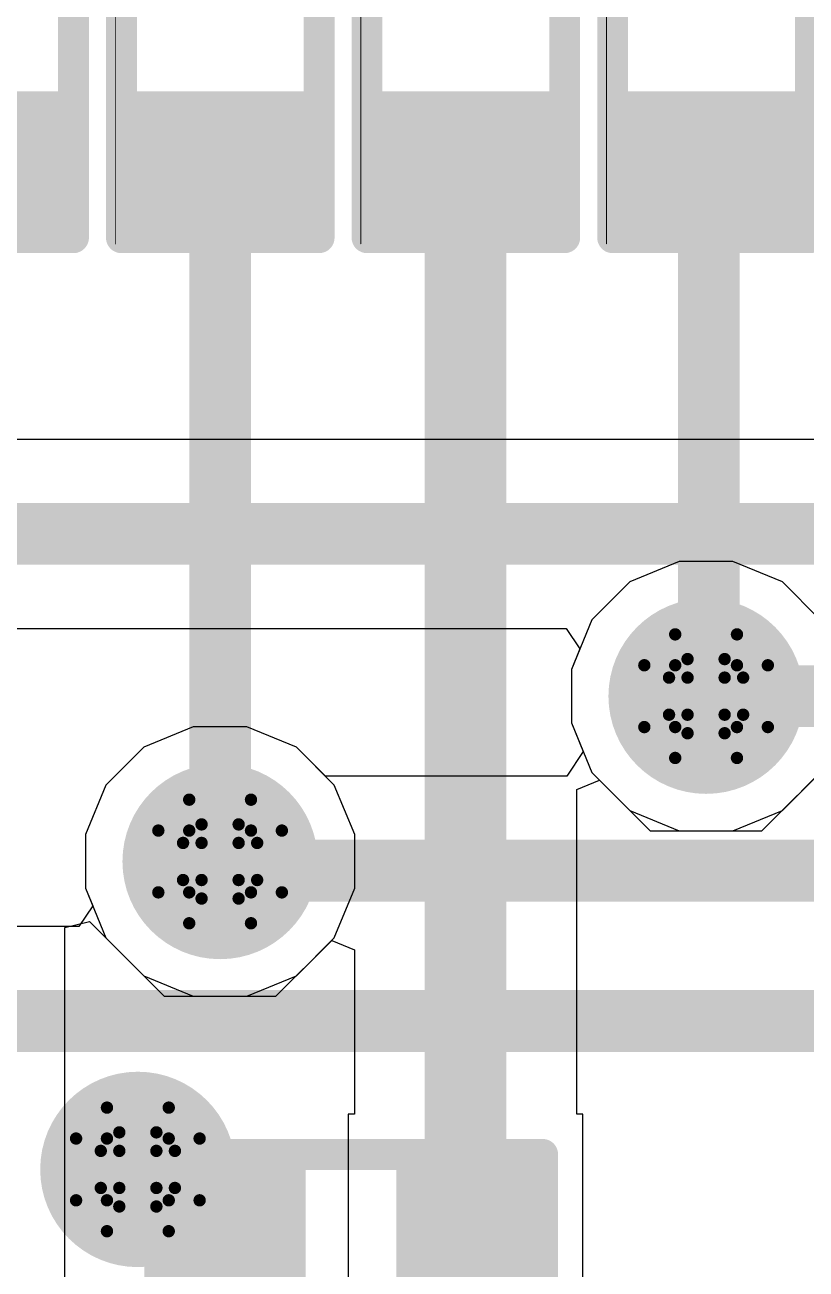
# Model space of a CAD drawing. Header units: inches. Extents: x -4 to 5258, y -4 to 5281.
# Drawn here: x 17.42 to 20.63, y 26.61 to 31.72 of the extents above; entities that cross this region are included whole.
import ezdxf

# ---------------------------------------------------------------- set-up
doc = ezdxf.new("R2010")
doc.units = ezdxf.units.IN
for name, color, linetype in [('Bottom Layer', 5, 'Continuous'), ('Bottom Solder', 6, 'Continuous'), ('Drill Drawing', 1, 'Continuous'), ('Layer 1', 16, 'Continuous'), ('Layer 2', 76, 'Continuous'), ('Top Layer', 1, 'Continuous'), ('Top Overlay', 2, 'Continuous'), ('Top Paste', 8, 'Continuous'), ('Top Solder', 216, 'Continuous'), ('Via Holes', 16, 'Continuous')]:
    doc.layers.add(name, color=color, linetype=linetype)

# ---------------------------------------------------------------- blocks, each defined once
blk = doc.blocks.new('R___0402_89')
at = {"layer": 'Top Layer'}
for points in [[(-0.6985, -0.3175), (-0.6985, 0.3175), (-0.2412999999999999, 0.3175), (-0.2413, -0.3175)], [(0.2412999999999999, -0.3175), (0.2413, 0.3175), (0.6985, 0.3175), (0.6985, -0.3175)]]:
    blk.add_hatch(color=1, dxfattribs=at).paths.add_polyline_path(points)
at = {"layer": 'Top Paste'}
for points in [[(-0.6985, -0.3175), (-0.6985, 0.3175), (-0.2412999999999999, 0.3175), (-0.2413, -0.3175)], [(0.2412999999999999, -0.3175), (0.2413, 0.3175), (0.6985, 0.3175), (0.6985, -0.3175)]]:
    blk.add_hatch(color=8, dxfattribs=at).paths.add_polyline_path(points)
at = {"layer": 'Top Solder'}
for points in [[(-0.75350116, -0.37250116), (-0.75350116, 0.37250116), (-0.1862988399999999, 0.37250116), (-0.18629884, -0.37250116)], [(0.1862988399999999, -0.37250116), (0.18629884, 0.37250116), (0.75350116, 0.37250116), (0.75350116, -0.37250116)]]:
    blk.add_hatch(color=216, dxfattribs=at).paths.add_polyline_path(points)
at = {"layer": 'Top Overlay'}
for points in [[(-0.7874, -0.4064, 0.127, 0.127, 0), (-0.7874, 0.4064, 0.127, 0.127, 0)], [(-0.7874, 0.4064, 0.127, 0.127, 0), (0.7874, 0.4064, 0.127, 0.127, 0)], [(0.7874, -0.4064, 0.127, 0.127, 0), (0.7874, 0.4064, 0.127, 0.127, 0)], [(-0.7874, -0.4064, 0.127, 0.127, 0), (0.7874, -0.4064, 0.127, 0.127, 0)], [(-0.8128, -0.4318, 0.0032258, 0.0032258, 0), (0.8127974599999999, -0.4318, 0.0032258, 0.0032258, 0)]]:
    blk.add_lwpolyline(points, format="xyseb", dxfattribs=at)
for points in [[(-0.8191499999999999, 0.4064, 0.0635, 0.0635, 1), (-0.7556499999999999, 0.4064, 0.0635, 0.0635, 1)], [(-0.8191499999999999, 0.4064, 0.0635, 0.0635, 1), (-0.7556499999999999, 0.4064, 0.0635, 0.0635, 1)], [(0.7556499999999999, 0.4064, 0.0635, 0.0635, 1), (0.8191499999999999, 0.4064, 0.0635, 0.0635, 1)], [(0.7556499999999999, 0.4064, 0.0635, 0.0635, 1), (0.8191499999999999, 0.4064, 0.0635, 0.0635, 1)], [(-0.8191499999999999, -0.4064, 0.0635, 0.0635, 1), (-0.7556499999999999, -0.4064, 0.0635, 0.0635, 1)], [(-0.8191499999999999, -0.4064, 0.0635, 0.0635, 1), (-0.7556499999999999, -0.4064, 0.0635, 0.0635, 1)], [(0.7556499999999999, -0.4064, 0.0635, 0.0635, 1), (0.8191499999999999, -0.4064, 0.0635, 0.0635, 1)], [(0.7556499999999999, -0.4064, 0.0635, 0.0635, 1), (0.8191499999999999, -0.4064, 0.0635, 0.0635, 1)], [(-0.81360518, -0.4318, 0.0016129, 0.0016129, 1), (-0.8119948199999999, -0.4318, 0.0016129, 0.0016129, 1)], [(0.81199228, -0.4318, 0.0016129, 0.0016129, 1), (0.8136026399999999, -0.4318, 0.0016129, 0.0016129, 1)]]:
    blk.add_lwpolyline(points, format="xyseb", close=True, dxfattribs=at)
blk = doc.blocks.new('R___0402_115')
at = {"layer": 'Top Layer'}
for points in [[(-0.69849746, -0.31749746), (-0.69849746, 0.3175025399999999), (-0.24129746, 0.3175025400000001), (-0.2412974599999999, -0.31749746)], [(0.2413000000000001, -0.3175), (0.2412999999999999, 0.3174999999999999), (0.6985, 0.3175), (0.6985, -0.3174999999999999)]]:
    blk.add_hatch(color=1, dxfattribs=at).paths.add_polyline_path(points)
at = {"layer": 'Top Paste'}
for points in [[(-0.69849746, -0.31749746), (-0.69849746, 0.3175025399999999), (-0.24129746, 0.3175025400000001), (-0.2412974599999999, -0.31749746)], [(0.2413000000000001, -0.3175), (0.2412999999999999, 0.3174999999999999), (0.6985, 0.3175), (0.6985, -0.3174999999999999)]]:
    blk.add_hatch(color=8, dxfattribs=at).paths.add_polyline_path(points)
at = {"layer": 'Top Solder'}
for points in [[(-0.7534986199999999, -0.3724986200000001), (-0.7534986199999999, 0.3725036999999999), (-0.1862963000000001, 0.3725037), (-0.1862962999999999, -0.3724986199999999)], [(0.18629884, -0.3725011600000001), (0.1862988399999999, 0.3725011599999999), (0.75350116, 0.3725011600000001), (0.75350116, -0.3725011599999999)]]:
    blk.add_hatch(color=216, dxfattribs=at).paths.add_polyline_path(points)
at = {"layer": 'Top Overlay'}
for points in [[(-0.78739492, 0.4064, 0.127, 0.127, 0), (0.7874050799999999, 0.40640254, 0.127, 0.127, 0)], [(-0.78739492, -0.4064, 0.127, 0.127, 0), (-0.78739492, 0.4064, 0.127, 0.127, 0)], [(0.7874, -0.4064, 0.127, 0.127, 0), (0.7874050799999999, 0.40640254, 0.127, 0.127, 0)], [(0.7874, -0.4064, 0.127, 0.127, 0), (-0.78739492, -0.4064, 0.127, 0.127, 0)], [(0.8128, -0.4318, 0.0032258, 0.0032258, 0), (-0.8127974599999999, -0.4318, 0.0032258, 0.0032258, 0)]]:
    blk.add_lwpolyline(points, format="xyseb", dxfattribs=at)
for points in [[(-0.81914492, 0.4064, 0.0635, 0.0635, 1), (-0.7556449199999999, 0.4064, 0.0635, 0.0635, 1)], [(-0.81914492, 0.4064, 0.0635, 0.0635, 1), (-0.7556449199999999, 0.4064, 0.0635, 0.0635, 1)], [(0.75565508, 0.40640254, 0.0635, 0.0635, 1), (0.8191550799999999, 0.40640254, 0.0635, 0.0635, 1)], [(0.75565508, 0.40640254, 0.0635, 0.0635, 1), (0.8191550799999999, 0.40640254, 0.0635, 0.0635, 1)], [(-0.81914492, -0.4064, 0.0635, 0.0635, 1), (-0.7556449199999999, -0.4064, 0.0635, 0.0635, 1)], [(-0.81914492, -0.4064, 0.0635, 0.0635, 1), (-0.7556449199999999, -0.4064, 0.0635, 0.0635, 1)], [(0.7556499999999999, -0.4064, 0.0635, 0.0635, 1), (0.8191499999999999, -0.4064, 0.0635, 0.0635, 1)], [(0.7556499999999999, -0.4064, 0.0635, 0.0635, 1), (0.8191499999999999, -0.4064, 0.0635, 0.0635, 1)], [(-0.8136026399999999, -0.4318, 0.0016129, 0.0016129, 1), (-0.81199228, -0.4318, 0.0016129, 0.0016129, 1)], [(0.8119948199999999, -0.4318, 0.0016129, 0.0016129, 1), (0.81360518, -0.4318, 0.0016129, 0.0016129, 1)]]:
    blk.add_lwpolyline(points, format="xyseb", close=True, dxfattribs=at)
blk = doc.blocks.new('R___0402_116')
at = {"layer": 'Top Layer'}
for points in [[(-0.6985, -0.3175), (-0.6985, 0.3174999999999999), (-0.2413000000000001, 0.3175), (-0.2412999999999999, -0.3174999999999999)], [(0.2413000000000001, -0.3175), (0.2412999999999999, 0.3174999999999999), (0.6985, 0.3175), (0.6985, -0.3174999999999999)]]:
    blk.add_hatch(color=1, dxfattribs=at).paths.add_polyline_path(points)
at = {"layer": 'Top Paste'}
for points in [[(-0.6985, -0.3175), (-0.6985, 0.3174999999999999), (-0.2413000000000001, 0.3175), (-0.2412999999999999, -0.3174999999999999)], [(0.2413000000000001, -0.3175), (0.2412999999999999, 0.3174999999999999), (0.6985, 0.3175), (0.6985, -0.3174999999999999)]]:
    blk.add_hatch(color=8, dxfattribs=at).paths.add_polyline_path(points)
at = {"layer": 'Top Solder'}
for points in [[(-0.75350116, -0.3725011600000001), (-0.75350116, 0.3725011599999999), (-0.18629884, 0.3725011600000001), (-0.1862988399999999, -0.3725011599999999)], [(0.18629884, -0.3725011600000001), (0.1862988399999999, 0.3725011599999999), (0.75350116, 0.3725011600000001), (0.75350116, -0.3725011599999999)]]:
    blk.add_hatch(color=216, dxfattribs=at).paths.add_polyline_path(points)
at = {"layer": 'Top Overlay'}
for points in [[(-0.7874, -0.4064, 0.127, 0.127, 0), (-0.7874, 0.4064, 0.127, 0.127, 0)], [(0.7874, 0.4064, 0.127, 0.127, 0), (-0.7874, 0.4064, 0.127, 0.127, 0)], [(0.7874, -0.4064, 0.127, 0.127, 0), (0.7874, 0.4064, 0.127, 0.127, 0)], [(0.7874, -0.4064, 0.127, 0.127, 0), (-0.7874, -0.4064, 0.127, 0.127, 0)], [(0.8128, -0.4318, 0.0032258, 0.0032258, 0), (-0.8128, -0.4318, 0.0032258, 0.0032258, 0)]]:
    blk.add_lwpolyline(points, format="xyseb", dxfattribs=at)
for points in [[(-0.8191499999999999, 0.4064, 0.0635, 0.0635, 1), (-0.7556499999999999, 0.4064, 0.0635, 0.0635, 1)], [(-0.8191499999999999, 0.4064, 0.0635, 0.0635, 1), (-0.7556499999999999, 0.4064, 0.0635, 0.0635, 1)], [(0.7556499999999999, 0.4064, 0.0635, 0.0635, 1), (0.8191499999999999, 0.4064, 0.0635, 0.0635, 1)], [(0.7556499999999999, 0.4064, 0.0635, 0.0635, 1), (0.8191499999999999, 0.4064, 0.0635, 0.0635, 1)], [(-0.8191499999999999, -0.4064, 0.0635, 0.0635, 1), (-0.7556499999999999, -0.4064, 0.0635, 0.0635, 1)], [(-0.8191499999999999, -0.4064, 0.0635, 0.0635, 1), (-0.7556499999999999, -0.4064, 0.0635, 0.0635, 1)], [(0.7556499999999999, -0.4064, 0.0635, 0.0635, 1), (0.8191499999999999, -0.4064, 0.0635, 0.0635, 1)], [(0.7556499999999999, -0.4064, 0.0635, 0.0635, 1), (0.8191499999999999, -0.4064, 0.0635, 0.0635, 1)], [(-0.81360518, -0.4318, 0.0016129, 0.0016129, 1), (-0.8119948199999999, -0.4318, 0.0016129, 0.0016129, 1)], [(0.8119948199999999, -0.4318, 0.0016129, 0.0016129, 1), (0.81360518, -0.4318, 0.0016129, 0.0016129, 1)]]:
    blk.add_lwpolyline(points, format="xyseb", close=True, dxfattribs=at)
blk = doc.blocks.new('R___0402_138')
at = {"layer": 'Top Layer'}
for points in [[(-0.6985, -0.3175), (-0.6985, 0.3174999999999999), (-0.2413000000000001, 0.3175), (-0.2412999999999999, -0.3174999999999999)], [(0.2413000000000001, -0.3175), (0.2412999999999999, 0.3174999999999999), (0.6985, 0.3175), (0.6985, -0.3174999999999999)]]:
    blk.add_hatch(color=1, dxfattribs=at).paths.add_polyline_path(points)
at = {"layer": 'Top Paste'}
for points in [[(-0.6985, -0.3175), (-0.6985, 0.3174999999999999), (-0.2413000000000001, 0.3175), (-0.2412999999999999, -0.3174999999999999)], [(0.2413000000000001, -0.3175), (0.2412999999999999, 0.3174999999999999), (0.6985, 0.3175), (0.6985, -0.3174999999999999)]]:
    blk.add_hatch(color=8, dxfattribs=at).paths.add_polyline_path(points)
at = {"layer": 'Top Solder'}
for points in [[(-0.75350116, -0.3725011600000001), (-0.75350116, 0.3725011599999999), (-0.18629884, 0.3725011600000001), (-0.1862988399999999, -0.3725011599999999)], [(0.18629884, -0.3725011600000001), (0.1862988399999999, 0.3725011599999999), (0.75350116, 0.3725011600000001), (0.75350116, -0.3725011599999999)]]:
    blk.add_hatch(color=216, dxfattribs=at).paths.add_polyline_path(points)
at = {"layer": 'Top Overlay'}
for points in [[(-0.7874, -0.4064, 0.127, 0.127, 0), (-0.7874, 0.4064, 0.127, 0.127, 0)], [(0.7874, 0.4064, 0.127, 0.127, 0), (-0.7874, 0.4064, 0.127, 0.127, 0)], [(0.7874, -0.4064, 0.127, 0.127, 0), (0.7874, 0.4064, 0.127, 0.127, 0)], [(0.7874, -0.4064, 0.127, 0.127, 0), (-0.7874, -0.4064, 0.127, 0.127, 0)], [(0.8128, -0.4318, 0.0032258, 0.0032258, 0), (-0.8128, -0.4318, 0.0032258, 0.0032258, 0)]]:
    blk.add_lwpolyline(points, format="xyseb", dxfattribs=at)
for points in [[(-0.8191499999999999, 0.4064, 0.0635, 0.0635, 1), (-0.7556499999999999, 0.4064, 0.0635, 0.0635, 1)], [(-0.8191499999999999, 0.4064, 0.0635, 0.0635, 1), (-0.7556499999999999, 0.4064, 0.0635, 0.0635, 1)], [(0.7556499999999999, 0.4064, 0.0635, 0.0635, 1), (0.8191499999999999, 0.4064, 0.0635, 0.0635, 1)], [(0.7556499999999999, 0.4064, 0.0635, 0.0635, 1), (0.8191499999999999, 0.4064, 0.0635, 0.0635, 1)], [(-0.8191499999999999, -0.4064, 0.0635, 0.0635, 1), (-0.7556499999999999, -0.4064, 0.0635, 0.0635, 1)], [(-0.8191499999999999, -0.4064, 0.0635, 0.0635, 1), (-0.7556499999999999, -0.4064, 0.0635, 0.0635, 1)], [(0.7556499999999999, -0.4064, 0.0635, 0.0635, 1), (0.8191499999999999, -0.4064, 0.0635, 0.0635, 1)], [(0.7556499999999999, -0.4064, 0.0635, 0.0635, 1), (0.8191499999999999, -0.4064, 0.0635, 0.0635, 1)], [(-0.81360518, -0.4318, 0.0016129, 0.0016129, 1), (-0.8119948199999999, -0.4318, 0.0016129, 0.0016129, 1)], [(0.8119948199999999, -0.4318, 0.0016129, 0.0016129, 1), (0.81360518, -0.4318, 0.0016129, 0.0016129, 1)]]:
    blk.add_lwpolyline(points, format="xyseb", close=True, dxfattribs=at)
blk = doc.blocks.new('R___0402_140')
at = {"layer": 'Top Layer'}
for points in [[(-0.6985, -0.3175), (-0.6985, 0.3174999999999999), (-0.2413000000000001, 0.3175), (-0.2412999999999999, -0.3174999999999999)], [(0.2413000000000001, -0.3175), (0.2412999999999999, 0.3174999999999999), (0.6985, 0.3175), (0.6985, -0.3174999999999999)]]:
    blk.add_hatch(color=1, dxfattribs=at).paths.add_polyline_path(points)
at = {"layer": 'Top Paste'}
for points in [[(-0.6985, -0.3175), (-0.6985, 0.3174999999999999), (-0.2413000000000001, 0.3175), (-0.2412999999999999, -0.3174999999999999)], [(0.2413000000000001, -0.3175), (0.2412999999999999, 0.3174999999999999), (0.6985, 0.3175), (0.6985, -0.3174999999999999)]]:
    blk.add_hatch(color=8, dxfattribs=at).paths.add_polyline_path(points)
at = {"layer": 'Top Solder'}
for points in [[(-0.75350116, -0.3725011600000001), (-0.75350116, 0.3725011599999999), (-0.18629884, 0.3725011600000001), (-0.1862988399999999, -0.3725011599999999)], [(0.18629884, -0.3725011600000001), (0.1862988399999999, 0.3725011599999999), (0.75350116, 0.3725011600000001), (0.75350116, -0.3725011599999999)]]:
    blk.add_hatch(color=216, dxfattribs=at).paths.add_polyline_path(points)
at = {"layer": 'Top Overlay'}
for points in [[(-0.7874, -0.4064, 0.127, 0.127, 0), (-0.7874, 0.4064, 0.127, 0.127, 0)], [(0.7874, 0.4064, 0.127, 0.127, 0), (-0.7874, 0.4064, 0.127, 0.127, 0)], [(0.7874, -0.4064, 0.127, 0.127, 0), (0.7874, 0.4064, 0.127, 0.127, 0)], [(0.7874, -0.4064, 0.127, 0.127, 0), (-0.7874, -0.4064, 0.127, 0.127, 0)], [(0.8128, -0.4318, 0.0032258, 0.0032258, 0), (-0.8128, -0.4318, 0.0032258, 0.0032258, 0)]]:
    blk.add_lwpolyline(points, format="xyseb", dxfattribs=at)
for points in [[(-0.8191499999999999, 0.4064, 0.0635, 0.0635, 1), (-0.7556499999999999, 0.4064, 0.0635, 0.0635, 1)], [(-0.8191499999999999, 0.4064, 0.0635, 0.0635, 1), (-0.7556499999999999, 0.4064, 0.0635, 0.0635, 1)], [(0.7556499999999999, 0.4064, 0.0635, 0.0635, 1), (0.8191499999999999, 0.4064, 0.0635, 0.0635, 1)], [(0.7556499999999999, 0.4064, 0.0635, 0.0635, 1), (0.8191499999999999, 0.4064, 0.0635, 0.0635, 1)], [(-0.8191499999999999, -0.4064, 0.0635, 0.0635, 1), (-0.7556499999999999, -0.4064, 0.0635, 0.0635, 1)], [(-0.8191499999999999, -0.4064, 0.0635, 0.0635, 1), (-0.7556499999999999, -0.4064, 0.0635, 0.0635, 1)], [(0.7556499999999999, -0.4064, 0.0635, 0.0635, 1), (0.8191499999999999, -0.4064, 0.0635, 0.0635, 1)], [(0.7556499999999999, -0.4064, 0.0635, 0.0635, 1), (0.8191499999999999, -0.4064, 0.0635, 0.0635, 1)], [(-0.81360518, -0.4318, 0.0016129, 0.0016129, 1), (-0.8119948199999999, -0.4318, 0.0016129, 0.0016129, 1)], [(0.8119948199999999, -0.4318, 0.0016129, 0.0016129, 1), (0.81360518, -0.4318, 0.0016129, 0.0016129, 1)]]:
    blk.add_lwpolyline(points, format="xyseb", close=True, dxfattribs=at)

msp = doc.modelspace()

# ---------------------------------------------------------------- hatches: boundary and pattern name
at = {"layer": 'Bottom Layer'}
h = msp.add_hatch(color=5, dxfattribs=at)
edge = h.paths.add_edge_path()
edge.add_arc((20.21854986, 28.96397814), 0.2999994, 0, 360)
h = msp.add_hatch(color=5, dxfattribs=at)
edge = h.paths.add_edge_path()
edge.add_arc((18.22017438, 28.28448496), 0.2999994, 0, 360)
h = msp.add_hatch(color=5, dxfattribs=at)
edge = h.paths.add_edge_path()
edge.add_arc((17.8819556, 27.01866834), 0.2999994, 0, 360)
at = {"layer": 'Bottom Solder'}
h = msp.add_hatch(color=6, dxfattribs=at)
edge = h.paths.add_edge_path()
edge.add_arc((20.21854986, 28.96397814), 0.4015993999999999, 0, 360)
h = msp.add_hatch(color=6, dxfattribs=at)
edge = h.paths.add_edge_path()
edge.add_arc((18.22017438, 28.28448496), 0.4015993999999999, 0, 360)
h = msp.add_hatch(color=6, dxfattribs=at)
edge = h.paths.add_edge_path()
edge.add_arc((17.8819556, 27.01866834), 0.4015993999999999, 0, 360)
at = {"layer": 'Layer 1'}
h = msp.add_hatch(color=16, dxfattribs=at)
edge = h.paths.add_edge_path()
edge.add_arc((20.21854986, 28.96397814), 0.2999994, 0, 360)
h = msp.add_hatch(color=16, dxfattribs=at)
edge = h.paths.add_edge_path()
edge.add_arc((18.22017438, 28.28448496), 0.2999994, 0, 360)
h = msp.add_hatch(color=16, dxfattribs=at)
edge = h.paths.add_edge_path()
edge.add_arc((17.8819556, 27.01866834), 0.2999994, 0, 360)
at = {"layer": 'Layer 2'}
h = msp.add_hatch(color=76, dxfattribs=at)
edge = h.paths.add_edge_path()
edge.add_arc((20.21854986, 28.96397814), 0.2999994, 0, 360)
h = msp.add_hatch(color=76, dxfattribs=at)
edge = h.paths.add_edge_path()
edge.add_arc((18.22017438, 28.28448496), 0.2999994, 0, 360)
h = msp.add_hatch(color=76, dxfattribs=at)
edge = h.paths.add_edge_path()
edge.add_arc((17.8819556, 27.01866834), 0.2999994, 0, 360)
at = {"layer": 'Top Layer'}
h = msp.add_hatch(color=1, dxfattribs=at)
edge = h.paths.add_edge_path()
edge.add_arc((20.21854986, 28.96397814), 0.2999994, 0, 360)
h = msp.add_hatch(color=1, dxfattribs=at)
edge = h.paths.add_edge_path()
edge.add_arc((18.22017438, 28.28448496), 0.2999994, 0, 360)
h = msp.add_hatch(color=1, dxfattribs=at)
edge = h.paths.add_edge_path()
edge.add_arc((17.8819556, 27.01866834), 0.2999994, 0, 360)
at = {"layer": 'Top Solder'}
h = msp.add_hatch(color=216, dxfattribs=at)
edge = h.paths.add_edge_path()
edge.add_arc((20.21854986, 28.96397814), 0.4015993999999999, 0, 360)
h = msp.add_hatch(color=216, dxfattribs=at)
edge = h.paths.add_edge_path()
edge.add_arc((18.22017438, 28.28448496), 0.4015993999999999, 0, 360)
h = msp.add_hatch(color=216, dxfattribs=at)
edge = h.paths.add_edge_path()
edge.add_arc((17.8819556, 27.01866834), 0.4015993999999999, 0, 360)
at = {"layer": 'Via Holes'}
h = msp.add_hatch(color=7, dxfattribs=at)
edge = h.paths.add_edge_path()
edge.add_arc((20.21854986, 28.96397814), 0.1499997, 0, 360)
h = msp.add_hatch(color=7, dxfattribs=at)
edge = h.paths.add_edge_path()
edge.add_arc((18.22017438, 28.28448496), 0.1499997, 0, 360)
h = msp.add_hatch(color=7, dxfattribs=at)
edge = h.paths.add_edge_path()
edge.add_arc((17.8819556, 27.01866834), 0.1499997, 0, 360)

# ---------------------------------------------------------------- linework, layer by layer
at = {"layer": 'Bottom Layer'}
for p, q in [((20.10835196, 29.51797754), (19.9047354, 29.43363684)), ((20.32874776, 29.51797754), (20.10835196, 29.51797754)), ((20.53236432, 29.43363684), (20.32874776, 29.51797754)), ((19.9047354, 29.43363684), (19.74889116, 29.2777926)), ((20.68820856, 29.2777926), (20.53236432, 29.43363684)), ((19.74889116, 29.2777926), (19.66455046, 29.07417604)), ((19.66455046, 29.07417604), (19.66455046, 28.85378024)), ((19.66455046, 28.85378024), (19.74889116, 28.65016368)), ((18.10997648, 28.83848436), (17.90635992, 28.75414366)), ((18.33037228, 28.83848436), (18.10997648, 28.83848436)), ((18.53398884, 28.75414366), (18.33037228, 28.83848436)), ((17.90635992, 28.75414366), (17.75051568, 28.59829942)), ((18.68983308, 28.59829942), (18.53398884, 28.75414366)), ((19.74889116, 28.65016368), (19.9047354, 28.49431944)), ((20.53236432, 28.49431944), (20.68820856, 28.65016368)), ((17.75051568, 28.59829942), (17.66617498, 28.39468286)), ((18.77417378, 28.39468286), (18.68983308, 28.59829942)), ((19.9047354, 28.49431944), (20.10835196, 28.40997874)), ((20.32874776, 28.40997874), (20.53236432, 28.49431944)), ((17.66617498, 28.39468286), (17.66617498, 28.17428706)), ((18.77417378, 28.17428706), (18.77417378, 28.39468286)), ((20.10835196, 28.40997874), (20.32874776, 28.40997874)), ((17.66617498, 28.17428706), (17.75051568, 27.9706705)), ((18.68983308, 27.9706705), (18.77417378, 28.17428706)), ((17.75051568, 27.9706705), (17.90635992, 27.81482626)), ((18.53398884, 27.81482626), (18.68983308, 27.9706705)), ((17.90635992, 27.81482626), (18.10997648, 27.73048556)), ((18.33037228, 27.73048556), (18.53398884, 27.81482626)), ((18.10997648, 27.73048556), (18.33037228, 27.73048556))]:
    msp.add_line(p, q, dxfattribs=at)
at = {"layer": 'Drill Drawing'}
for points in [[(20.09154986, 29.09097814, 0.0508, 0.0508, 0), (20.09154986, 29.21797814, 0.0508, 0.0508, 0)], [(20.09154986, 29.21797814, 0.0508, 0.0508, 0), (20.34554986, 29.21797814, 0.0508, 0.0508, 0)], [(20.34554986, 29.09097814, 0.0508, 0.0508, 0), (20.34554986, 29.21797814, 0.0508, 0.0508, 0)], [(19.96454986, 28.83697814, 0.0508, 0.0508, 0), (19.96454986, 29.09097814, 0.0508, 0.0508, 0)], [(19.96454986, 29.09097814, 0.0508, 0.0508, 0), (20.09154986, 29.09097814, 0.0508, 0.0508, 0)], [(20.14234986, 29.04017814, 0.0508, 0.0508, 0), (20.14234986, 29.11637813999999, 0.0508, 0.0508, 0)], [(20.14234986, 29.11637813999999, 0.0508, 0.0508, 0), (20.29474986, 29.11637813999999, 0.0508, 0.0508, 0)], [(20.29474986, 29.04017814, 0.0508, 0.0508, 0), (20.29474986, 29.11637813999999, 0.0508, 0.0508, 0)], [(20.34554986, 29.09097814, 0.0508, 0.0508, 0), (20.47254986, 29.09097814, 0.0508, 0.0508, 0)], [(20.47254986, 28.83697814, 0.0508, 0.0508, 0), (20.47254986, 29.09097814, 0.0508, 0.0508, 0)], [(20.06614986, 28.88777814, 0.0508, 0.0508, 0), (20.06614986, 29.04017814, 0.0508, 0.0508, 0)], [(20.06614986, 29.04017814, 0.0508, 0.0508, 0), (20.14234986, 29.04017814, 0.0508, 0.0508, 0)], [(20.29474986, 29.04017814, 0.0508, 0.0508, 0), (20.37094986, 29.04017814, 0.0508, 0.0508, 0)], [(20.37094986, 28.88777814, 0.0508, 0.0508, 0), (20.37094986, 29.04017814, 0.0508, 0.0508, 0)], [(20.06614986, 28.88777814, 0.0508, 0.0508, 0), (20.14234986, 28.88777814, 0.0508, 0.0508, 0)], [(20.14234986, 28.81157814, 0.0508, 0.0508, 0), (20.14234986, 28.88777814, 0.0508, 0.0508, 0)], [(20.29474986, 28.88777814, 0.0508, 0.0508, 0), (20.37094986, 28.88777814, 0.0508, 0.0508, 0)], [(20.29474986, 28.81157814, 0.0508, 0.0508, 0), (20.29474986, 28.88777814, 0.0508, 0.0508, 0)], [(19.96454986, 28.83697814, 0.0508, 0.0508, 0), (20.09154986, 28.83697814, 0.0508, 0.0508, 0)], [(20.09154986, 28.70997814, 0.0508, 0.0508, 0), (20.09154986, 28.83697814, 0.0508, 0.0508, 0)], [(20.34554986, 28.83697814, 0.0508, 0.0508, 0), (20.47254986, 28.83697814, 0.0508, 0.0508, 0)], [(20.34554986, 28.70997814, 0.0508, 0.0508, 0), (20.34554986, 28.83697814, 0.0508, 0.0508, 0)], [(20.14234986, 28.81157814, 0.0508, 0.0508, 0), (20.29474986, 28.81157814, 0.0508, 0.0508, 0)], [(20.09154986, 28.70997814, 0.0508, 0.0508, 0), (20.34554986, 28.70997814, 0.0508, 0.0508, 0)], [(18.09317438, 28.41148496, 0.0508, 0.0508, 0), (18.09317438, 28.53848496, 0.0508, 0.0508, 0)], [(18.09317438, 28.53848496, 0.0508, 0.0508, 0), (18.34717438, 28.53848496, 0.0508, 0.0508, 0)], [(18.34717438, 28.41148496, 0.0508, 0.0508, 0), (18.34717438, 28.53848496, 0.0508, 0.0508, 0)], [(17.96617438, 28.15748496, 0.0508, 0.0508, 0), (17.96617438, 28.41148496, 0.0508, 0.0508, 0)], [(17.96617438, 28.41148496, 0.0508, 0.0508, 0), (18.09317438, 28.41148496, 0.0508, 0.0508, 0)], [(18.14397438, 28.36068496, 0.0508, 0.0508, 0), (18.14397438, 28.43688496, 0.0508, 0.0508, 0)], [(18.14397438, 28.43688496, 0.0508, 0.0508, 0), (18.29637438, 28.43688496, 0.0508, 0.0508, 0)], [(18.29637438, 28.36068496, 0.0508, 0.0508, 0), (18.29637438, 28.43688496, 0.0508, 0.0508, 0)], [(18.34717438, 28.41148496, 0.0508, 0.0508, 0), (18.47417438, 28.41148496, 0.0508, 0.0508, 0)], [(18.47417438, 28.15748496, 0.0508, 0.0508, 0), (18.47417438, 28.41148496, 0.0508, 0.0508, 0)], [(18.06777438, 28.20828496, 0.0508, 0.0508, 0), (18.06777438, 28.36068496, 0.0508, 0.0508, 0)], [(18.06777438, 28.36068496, 0.0508, 0.0508, 0), (18.14397438, 28.36068496, 0.0508, 0.0508, 0)], [(18.29637438, 28.36068496, 0.0508, 0.0508, 0), (18.37257438, 28.36068496, 0.0508, 0.0508, 0)], [(18.37257438, 28.20828496, 0.0508, 0.0508, 0), (18.37257438, 28.36068496, 0.0508, 0.0508, 0)], [(18.06777438, 28.20828496, 0.0508, 0.0508, 0), (18.14397438, 28.20828496, 0.0508, 0.0508, 0)], [(18.14397438, 28.13208496, 0.0508, 0.0508, 0), (18.14397438, 28.20828496, 0.0508, 0.0508, 0)], [(18.29637438, 28.20828496, 0.0508, 0.0508, 0), (18.37257438, 28.20828496, 0.0508, 0.0508, 0)], [(18.29637438, 28.13208496, 0.0508, 0.0508, 0), (18.29637438, 28.20828496, 0.0508, 0.0508, 0)], [(17.96617438, 28.15748496, 0.0508, 0.0508, 0), (18.09317438, 28.15748496, 0.0508, 0.0508, 0)], [(18.09317438, 28.03048496, 0.0508, 0.0508, 0), (18.09317438, 28.15748496, 0.0508, 0.0508, 0)], [(18.34717438, 28.15748496, 0.0508, 0.0508, 0), (18.47417438, 28.15748496, 0.0508, 0.0508, 0)], [(18.34717438, 28.03048496, 0.0508, 0.0508, 0), (18.34717438, 28.15748496, 0.0508, 0.0508, 0)], [(18.14397438, 28.13208496, 0.0508, 0.0508, 0), (18.29637438, 28.13208496, 0.0508, 0.0508, 0)], [(18.09317438, 28.03048496, 0.0508, 0.0508, 0), (18.34717438, 28.03048496, 0.0508, 0.0508, 0)], [(17.7549556, 27.14566834, 0.0508, 0.0508, 0), (17.7549556, 27.27266834, 0.0508, 0.0508, 0)], [(17.7549556, 27.27266834, 0.0508, 0.0508, 0), (18.0089556, 27.27266834, 0.0508, 0.0508, 0)], [(18.0089556, 27.14566834, 0.0508, 0.0508, 0), (18.0089556, 27.27266834, 0.0508, 0.0508, 0)], [(17.6279556, 26.89166834, 0.0508, 0.0508, 0), (17.6279556, 27.14566834, 0.0508, 0.0508, 0)], [(17.6279556, 27.14566834, 0.0508, 0.0508, 0), (17.7549556, 27.14566834, 0.0508, 0.0508, 0)], [(17.8057556, 27.09486834, 0.0508, 0.0508, 0), (17.8057556, 27.17106834, 0.0508, 0.0508, 0)], [(17.8057556, 27.17106834, 0.0508, 0.0508, 0), (17.9581556, 27.17106834, 0.0508, 0.0508, 0)], [(17.9581556, 27.09486834, 0.0508, 0.0508, 0), (17.9581556, 27.17106834, 0.0508, 0.0508, 0)], [(18.0089556, 27.14566834, 0.0508, 0.0508, 0), (18.1359556, 27.14566834, 0.0508, 0.0508, 0)], [(18.1359556, 26.89166834, 0.0508, 0.0508, 0), (18.1359556, 27.14566834, 0.0508, 0.0508, 0)], [(17.7295556, 26.94246834, 0.0508, 0.0508, 0), (17.7295556, 27.09486834, 0.0508, 0.0508, 0)], [(17.7295556, 27.09486834, 0.0508, 0.0508, 0), (17.8057556, 27.09486834, 0.0508, 0.0508, 0)], [(17.9581556, 27.09486834, 0.0508, 0.0508, 0), (18.0343556, 27.09486834, 0.0508, 0.0508, 0)], [(18.0343556, 26.94246834, 0.0508, 0.0508, 0), (18.0343556, 27.09486834, 0.0508, 0.0508, 0)], [(17.7295556, 26.94246834, 0.0508, 0.0508, 0), (17.8057556, 26.94246834, 0.0508, 0.0508, 0)], [(17.8057556, 26.86626834, 0.0508, 0.0508, 0), (17.8057556, 26.94246834, 0.0508, 0.0508, 0)], [(17.9581556, 26.94246834, 0.0508, 0.0508, 0), (18.0343556, 26.94246834, 0.0508, 0.0508, 0)], [(17.9581556, 26.86626834, 0.0508, 0.0508, 0), (17.9581556, 26.94246834, 0.0508, 0.0508, 0)], [(17.6279556, 26.89166834, 0.0508, 0.0508, 0), (17.7549556, 26.89166834, 0.0508, 0.0508, 0)], [(17.7549556, 26.76466834, 0.0508, 0.0508, 0), (17.7549556, 26.89166834, 0.0508, 0.0508, 0)], [(18.0089556, 26.89166834, 0.0508, 0.0508, 0), (18.1359556, 26.89166834, 0.0508, 0.0508, 0)], [(18.0089556, 26.76466834, 0.0508, 0.0508, 0), (18.0089556, 26.89166834, 0.0508, 0.0508, 0)], [(17.8057556, 26.86626834, 0.0508, 0.0508, 0), (17.9581556, 26.86626834, 0.0508, 0.0508, 0)], [(17.7549556, 26.76466834, 0.0508, 0.0508, 0), (18.0089556, 26.76466834, 0.0508, 0.0508, 0)]]:
    msp.add_lwpolyline(points, format="xyseb", dxfattribs=at)
for points in [[(20.07884986, 29.21797814, 0.0254, 0.0254, 1), (20.10424986, 29.21797814, 0.0254, 0.0254, 1)], [(20.07884986, 29.21797814, 0.0254, 0.0254, 1), (20.10424986, 29.21797814, 0.0254, 0.0254, 1)], [(20.33284986, 29.21797814, 0.0254, 0.0254, 1), (20.35824986, 29.21797814, 0.0254, 0.0254, 1)], [(20.33284986, 29.21797814, 0.0254, 0.0254, 1), (20.35824986, 29.21797814, 0.0254, 0.0254, 1)], [(19.95184986, 29.09097814, 0.0254, 0.0254, 1), (19.97724986, 29.09097814, 0.0254, 0.0254, 1)], [(19.95184986, 29.09097814, 0.0254, 0.0254, 1), (19.97724986, 29.09097814, 0.0254, 0.0254, 1)], [(20.07884986, 29.09097814, 0.0254, 0.0254, 1), (20.10424986, 29.09097814, 0.0254, 0.0254, 1)], [(20.07884986, 29.09097814, 0.0254, 0.0254, 1), (20.10424986, 29.09097814, 0.0254, 0.0254, 1)], [(20.12964986, 29.11637813999999, 0.0254, 0.0254, 1), (20.15504986, 29.11637813999999, 0.0254, 0.0254, 1)], [(20.12964986, 29.11637813999999, 0.0254, 0.0254, 1), (20.15504986, 29.11637813999999, 0.0254, 0.0254, 1)], [(20.28204986, 29.11637813999999, 0.0254, 0.0254, 1), (20.30744986, 29.11637813999999, 0.0254, 0.0254, 1)], [(20.28204986, 29.11637813999999, 0.0254, 0.0254, 1), (20.30744986, 29.11637813999999, 0.0254, 0.0254, 1)], [(20.33284986, 29.09097814, 0.0254, 0.0254, 1), (20.35824986, 29.09097814, 0.0254, 0.0254, 1)], [(20.33284986, 29.09097814, 0.0254, 0.0254, 1), (20.35824986, 29.09097814, 0.0254, 0.0254, 1)], [(20.45984986, 29.09097814, 0.0254, 0.0254, 1), (20.48524986, 29.09097814, 0.0254, 0.0254, 1)], [(20.45984986, 29.09097814, 0.0254, 0.0254, 1), (20.48524986, 29.09097814, 0.0254, 0.0254, 1)], [(20.05344986, 29.04017814, 0.0254, 0.0254, 1), (20.07884986, 29.04017814, 0.0254, 0.0254, 1)], [(20.05344986, 29.04017814, 0.0254, 0.0254, 1), (20.07884986, 29.04017814, 0.0254, 0.0254, 1)], [(20.12964986, 29.04017814, 0.0254, 0.0254, 1), (20.15504986, 29.04017814, 0.0254, 0.0254, 1)], [(20.12964986, 29.04017814, 0.0254, 0.0254, 1), (20.15504986, 29.04017814, 0.0254, 0.0254, 1)], [(20.28204986, 29.04017814, 0.0254, 0.0254, 1), (20.30744986, 29.04017814, 0.0254, 0.0254, 1)], [(20.28204986, 29.04017814, 0.0254, 0.0254, 1), (20.30744986, 29.04017814, 0.0254, 0.0254, 1)], [(20.35824986, 29.04017814, 0.0254, 0.0254, 1), (20.38364986, 29.04017814, 0.0254, 0.0254, 1)], [(20.35824986, 29.04017814, 0.0254, 0.0254, 1), (20.38364986, 29.04017814, 0.0254, 0.0254, 1)], [(20.05344986, 28.88777814, 0.0254, 0.0254, 1), (20.07884986, 28.88777814, 0.0254, 0.0254, 1)], [(20.05344986, 28.88777814, 0.0254, 0.0254, 1), (20.07884986, 28.88777814, 0.0254, 0.0254, 1)], [(20.12964986, 28.88777814, 0.0254, 0.0254, 1), (20.15504986, 28.88777814, 0.0254, 0.0254, 1)], [(20.12964986, 28.88777814, 0.0254, 0.0254, 1), (20.15504986, 28.88777814, 0.0254, 0.0254, 1)], [(20.28204986, 28.88777814, 0.0254, 0.0254, 1), (20.30744986, 28.88777814, 0.0254, 0.0254, 1)], [(20.28204986, 28.88777814, 0.0254, 0.0254, 1), (20.30744986, 28.88777814, 0.0254, 0.0254, 1)], [(20.35824986, 28.88777814, 0.0254, 0.0254, 1), (20.38364986, 28.88777814, 0.0254, 0.0254, 1)], [(20.35824986, 28.88777814, 0.0254, 0.0254, 1), (20.38364986, 28.88777814, 0.0254, 0.0254, 1)], [(19.95184986, 28.83697814, 0.0254, 0.0254, 1), (19.97724986, 28.83697814, 0.0254, 0.0254, 1)], [(19.95184986, 28.83697814, 0.0254, 0.0254, 1), (19.97724986, 28.83697814, 0.0254, 0.0254, 1)], [(20.07884986, 28.83697814, 0.0254, 0.0254, 1), (20.10424986, 28.83697814, 0.0254, 0.0254, 1)], [(20.07884986, 28.83697814, 0.0254, 0.0254, 1), (20.10424986, 28.83697814, 0.0254, 0.0254, 1)], [(20.33284986, 28.83697814, 0.0254, 0.0254, 1), (20.35824986, 28.83697814, 0.0254, 0.0254, 1)], [(20.33284986, 28.83697814, 0.0254, 0.0254, 1), (20.35824986, 28.83697814, 0.0254, 0.0254, 1)], [(20.45984986, 28.83697814, 0.0254, 0.0254, 1), (20.48524986, 28.83697814, 0.0254, 0.0254, 1)], [(20.45984986, 28.83697814, 0.0254, 0.0254, 1), (20.48524986, 28.83697814, 0.0254, 0.0254, 1)], [(20.12964986, 28.81157814, 0.0254, 0.0254, 1), (20.15504986, 28.81157814, 0.0254, 0.0254, 1)], [(20.12964986, 28.81157814, 0.0254, 0.0254, 1), (20.15504986, 28.81157814, 0.0254, 0.0254, 1)], [(20.28204986, 28.81157814, 0.0254, 0.0254, 1), (20.30744986, 28.81157814, 0.0254, 0.0254, 1)], [(20.28204986, 28.81157814, 0.0254, 0.0254, 1), (20.30744986, 28.81157814, 0.0254, 0.0254, 1)], [(20.07884986, 28.70997814, 0.0254, 0.0254, 1), (20.10424986, 28.70997814, 0.0254, 0.0254, 1)], [(20.07884986, 28.70997814, 0.0254, 0.0254, 1), (20.10424986, 28.70997814, 0.0254, 0.0254, 1)], [(20.33284986, 28.70997814, 0.0254, 0.0254, 1), (20.35824986, 28.70997814, 0.0254, 0.0254, 1)], [(20.33284986, 28.70997814, 0.0254, 0.0254, 1), (20.35824986, 28.70997814, 0.0254, 0.0254, 1)], [(18.08047438, 28.53848496, 0.0254, 0.0254, 1), (18.10587438, 28.53848496, 0.0254, 0.0254, 1)], [(18.08047438, 28.53848496, 0.0254, 0.0254, 1), (18.10587438, 28.53848496, 0.0254, 0.0254, 1)], [(18.33447438, 28.53848496, 0.0254, 0.0254, 1), (18.35987438, 28.53848496, 0.0254, 0.0254, 1)], [(18.33447438, 28.53848496, 0.0254, 0.0254, 1), (18.35987438, 28.53848496, 0.0254, 0.0254, 1)], [(17.95347438, 28.41148496, 0.0254, 0.0254, 1), (17.97887438, 28.41148496, 0.0254, 0.0254, 1)], [(17.95347438, 28.41148496, 0.0254, 0.0254, 1), (17.97887438, 28.41148496, 0.0254, 0.0254, 1)], [(18.08047438, 28.41148496, 0.0254, 0.0254, 1), (18.10587438, 28.41148496, 0.0254, 0.0254, 1)], [(18.08047438, 28.41148496, 0.0254, 0.0254, 1), (18.10587438, 28.41148496, 0.0254, 0.0254, 1)], [(18.13127438, 28.43688496, 0.0254, 0.0254, 1), (18.15667438, 28.43688496, 0.0254, 0.0254, 1)], [(18.13127438, 28.43688496, 0.0254, 0.0254, 1), (18.15667438, 28.43688496, 0.0254, 0.0254, 1)], [(18.28367438, 28.43688496, 0.0254, 0.0254, 1), (18.30907438, 28.43688496, 0.0254, 0.0254, 1)], [(18.28367438, 28.43688496, 0.0254, 0.0254, 1), (18.30907438, 28.43688496, 0.0254, 0.0254, 1)], [(18.33447438, 28.41148496, 0.0254, 0.0254, 1), (18.35987438, 28.41148496, 0.0254, 0.0254, 1)], [(18.33447438, 28.41148496, 0.0254, 0.0254, 1), (18.35987438, 28.41148496, 0.0254, 0.0254, 1)], [(18.46147438, 28.41148496, 0.0254, 0.0254, 1), (18.48687438, 28.41148496, 0.0254, 0.0254, 1)], [(18.46147438, 28.41148496, 0.0254, 0.0254, 1), (18.48687438, 28.41148496, 0.0254, 0.0254, 1)], [(18.05507438, 28.36068496, 0.0254, 0.0254, 1), (18.08047438, 28.36068496, 0.0254, 0.0254, 1)], [(18.05507438, 28.36068496, 0.0254, 0.0254, 1), (18.08047438, 28.36068496, 0.0254, 0.0254, 1)], [(18.13127438, 28.36068496, 0.0254, 0.0254, 1), (18.15667438, 28.36068496, 0.0254, 0.0254, 1)], [(18.13127438, 28.36068496, 0.0254, 0.0254, 1), (18.15667438, 28.36068496, 0.0254, 0.0254, 1)], [(18.28367438, 28.36068496, 0.0254, 0.0254, 1), (18.30907438, 28.36068496, 0.0254, 0.0254, 1)], [(18.28367438, 28.36068496, 0.0254, 0.0254, 1), (18.30907438, 28.36068496, 0.0254, 0.0254, 1)], [(18.35987438, 28.36068496, 0.0254, 0.0254, 1), (18.38527438, 28.36068496, 0.0254, 0.0254, 1)], [(18.35987438, 28.36068496, 0.0254, 0.0254, 1), (18.38527438, 28.36068496, 0.0254, 0.0254, 1)], [(18.05507438, 28.20828496, 0.0254, 0.0254, 1), (18.08047438, 28.20828496, 0.0254, 0.0254, 1)], [(18.05507438, 28.20828496, 0.0254, 0.0254, 1), (18.08047438, 28.20828496, 0.0254, 0.0254, 1)], [(18.13127438, 28.20828496, 0.0254, 0.0254, 1), (18.15667438, 28.20828496, 0.0254, 0.0254, 1)], [(18.13127438, 28.20828496, 0.0254, 0.0254, 1), (18.15667438, 28.20828496, 0.0254, 0.0254, 1)], [(18.28367438, 28.20828496, 0.0254, 0.0254, 1), (18.30907438, 28.20828496, 0.0254, 0.0254, 1)], [(18.28367438, 28.20828496, 0.0254, 0.0254, 1), (18.30907438, 28.20828496, 0.0254, 0.0254, 1)], [(18.35987438, 28.20828496, 0.0254, 0.0254, 1), (18.38527438, 28.20828496, 0.0254, 0.0254, 1)], [(18.35987438, 28.20828496, 0.0254, 0.0254, 1), (18.38527438, 28.20828496, 0.0254, 0.0254, 1)], [(17.95347438, 28.15748496, 0.0254, 0.0254, 1), (17.97887438, 28.15748496, 0.0254, 0.0254, 1)], [(17.95347438, 28.15748496, 0.0254, 0.0254, 1), (17.97887438, 28.15748496, 0.0254, 0.0254, 1)], [(18.08047438, 28.15748496, 0.0254, 0.0254, 1), (18.10587438, 28.15748496, 0.0254, 0.0254, 1)], [(18.08047438, 28.15748496, 0.0254, 0.0254, 1), (18.10587438, 28.15748496, 0.0254, 0.0254, 1)], [(18.33447438, 28.15748496, 0.0254, 0.0254, 1), (18.35987438, 28.15748496, 0.0254, 0.0254, 1)], [(18.33447438, 28.15748496, 0.0254, 0.0254, 1), (18.35987438, 28.15748496, 0.0254, 0.0254, 1)], [(18.46147438, 28.15748496, 0.0254, 0.0254, 1), (18.48687438, 28.15748496, 0.0254, 0.0254, 1)], [(18.46147438, 28.15748496, 0.0254, 0.0254, 1), (18.48687438, 28.15748496, 0.0254, 0.0254, 1)], [(18.13127438, 28.13208496, 0.0254, 0.0254, 1), (18.15667438, 28.13208496, 0.0254, 0.0254, 1)], [(18.13127438, 28.13208496, 0.0254, 0.0254, 1), (18.15667438, 28.13208496, 0.0254, 0.0254, 1)], [(18.28367438, 28.13208496, 0.0254, 0.0254, 1), (18.30907438, 28.13208496, 0.0254, 0.0254, 1)], [(18.28367438, 28.13208496, 0.0254, 0.0254, 1), (18.30907438, 28.13208496, 0.0254, 0.0254, 1)], [(18.08047438, 28.03048496, 0.0254, 0.0254, 1), (18.10587438, 28.03048496, 0.0254, 0.0254, 1)], [(18.08047438, 28.03048496, 0.0254, 0.0254, 1), (18.10587438, 28.03048496, 0.0254, 0.0254, 1)], [(18.33447438, 28.03048496, 0.0254, 0.0254, 1), (18.35987438, 28.03048496, 0.0254, 0.0254, 1)], [(18.33447438, 28.03048496, 0.0254, 0.0254, 1), (18.35987438, 28.03048496, 0.0254, 0.0254, 1)], [(17.7422556, 27.27266834, 0.0254, 0.0254, 1), (17.7676556, 27.27266834, 0.0254, 0.0254, 1)], [(17.7422556, 27.27266834, 0.0254, 0.0254, 1), (17.7676556, 27.27266834, 0.0254, 0.0254, 1)], [(17.9962556, 27.27266834, 0.0254, 0.0254, 1), (18.0216556, 27.27266834, 0.0254, 0.0254, 1)], [(17.9962556, 27.27266834, 0.0254, 0.0254, 1), (18.0216556, 27.27266834, 0.0254, 0.0254, 1)], [(17.6152556, 27.14566834, 0.0254, 0.0254, 1), (17.6406556, 27.14566834, 0.0254, 0.0254, 1)], [(17.6152556, 27.14566834, 0.0254, 0.0254, 1), (17.6406556, 27.14566834, 0.0254, 0.0254, 1)], [(17.7422556, 27.14566834, 0.0254, 0.0254, 1), (17.7676556, 27.14566834, 0.0254, 0.0254, 1)], [(17.7422556, 27.14566834, 0.0254, 0.0254, 1), (17.7676556, 27.14566834, 0.0254, 0.0254, 1)], [(17.7930556, 27.17106834, 0.0254, 0.0254, 1), (17.8184556, 27.17106834, 0.0254, 0.0254, 1)], [(17.7930556, 27.17106834, 0.0254, 0.0254, 1), (17.8184556, 27.17106834, 0.0254, 0.0254, 1)], [(17.9454556, 27.17106834, 0.0254, 0.0254, 1), (17.9708556, 27.17106834, 0.0254, 0.0254, 1)], [(17.9454556, 27.17106834, 0.0254, 0.0254, 1), (17.9708556, 27.17106834, 0.0254, 0.0254, 1)], [(17.9962556, 27.14566834, 0.0254, 0.0254, 1), (18.0216556, 27.14566834, 0.0254, 0.0254, 1)], [(17.9962556, 27.14566834, 0.0254, 0.0254, 1), (18.0216556, 27.14566834, 0.0254, 0.0254, 1)], [(18.1232556, 27.14566834, 0.0254, 0.0254, 1), (18.1486556, 27.14566834, 0.0254, 0.0254, 1)], [(18.1232556, 27.14566834, 0.0254, 0.0254, 1), (18.1486556, 27.14566834, 0.0254, 0.0254, 1)], [(17.7168556, 27.09486834, 0.0254, 0.0254, 1), (17.7422556, 27.09486834, 0.0254, 0.0254, 1)], [(17.7168556, 27.09486834, 0.0254, 0.0254, 1), (17.7422556, 27.09486834, 0.0254, 0.0254, 1)], [(17.7930556, 27.09486834, 0.0254, 0.0254, 1), (17.8184556, 27.09486834, 0.0254, 0.0254, 1)], [(17.7930556, 27.09486834, 0.0254, 0.0254, 1), (17.8184556, 27.09486834, 0.0254, 0.0254, 1)], [(17.9454556, 27.09486834, 0.0254, 0.0254, 1), (17.9708556, 27.09486834, 0.0254, 0.0254, 1)], [(17.9454556, 27.09486834, 0.0254, 0.0254, 1), (17.9708556, 27.09486834, 0.0254, 0.0254, 1)], [(18.0216556, 27.09486834, 0.0254, 0.0254, 1), (18.0470556, 27.09486834, 0.0254, 0.0254, 1)], [(18.0216556, 27.09486834, 0.0254, 0.0254, 1), (18.0470556, 27.09486834, 0.0254, 0.0254, 1)], [(17.7168556, 26.94246834, 0.0254, 0.0254, 1), (17.7422556, 26.94246834, 0.0254, 0.0254, 1)], [(17.7168556, 26.94246834, 0.0254, 0.0254, 1), (17.7422556, 26.94246834, 0.0254, 0.0254, 1)], [(17.7930556, 26.94246834, 0.0254, 0.0254, 1), (17.8184556, 26.94246834, 0.0254, 0.0254, 1)], [(17.7930556, 26.94246834, 0.0254, 0.0254, 1), (17.8184556, 26.94246834, 0.0254, 0.0254, 1)], [(17.9454556, 26.94246834, 0.0254, 0.0254, 1), (17.9708556, 26.94246834, 0.0254, 0.0254, 1)], [(17.9454556, 26.94246834, 0.0254, 0.0254, 1), (17.9708556, 26.94246834, 0.0254, 0.0254, 1)], [(18.0216556, 26.94246834, 0.0254, 0.0254, 1), (18.0470556, 26.94246834, 0.0254, 0.0254, 1)], [(18.0216556, 26.94246834, 0.0254, 0.0254, 1), (18.0470556, 26.94246834, 0.0254, 0.0254, 1)], [(17.6152556, 26.89166834, 0.0254, 0.0254, 1), (17.6406556, 26.89166834, 0.0254, 0.0254, 1)], [(17.6152556, 26.89166834, 0.0254, 0.0254, 1), (17.6406556, 26.89166834, 0.0254, 0.0254, 1)], [(17.7422556, 26.89166834, 0.0254, 0.0254, 1), (17.7676556, 26.89166834, 0.0254, 0.0254, 1)], [(17.7422556, 26.89166834, 0.0254, 0.0254, 1), (17.7676556, 26.89166834, 0.0254, 0.0254, 1)], [(17.9962556, 26.89166834, 0.0254, 0.0254, 1), (18.0216556, 26.89166834, 0.0254, 0.0254, 1)], [(17.9962556, 26.89166834, 0.0254, 0.0254, 1), (18.0216556, 26.89166834, 0.0254, 0.0254, 1)], [(18.1232556, 26.89166834, 0.0254, 0.0254, 1), (18.1486556, 26.89166834, 0.0254, 0.0254, 1)], [(18.1232556, 26.89166834, 0.0254, 0.0254, 1), (18.1486556, 26.89166834, 0.0254, 0.0254, 1)], [(17.7930556, 26.86626834, 0.0254, 0.0254, 1), (17.8184556, 26.86626834, 0.0254, 0.0254, 1)], [(17.7930556, 26.86626834, 0.0254, 0.0254, 1), (17.8184556, 26.86626834, 0.0254, 0.0254, 1)], [(17.9454556, 26.86626834, 0.0254, 0.0254, 1), (17.9708556, 26.86626834, 0.0254, 0.0254, 1)], [(17.9454556, 26.86626834, 0.0254, 0.0254, 1), (17.9708556, 26.86626834, 0.0254, 0.0254, 1)], [(17.7422556, 26.76466834, 0.0254, 0.0254, 1), (17.7676556, 26.76466834, 0.0254, 0.0254, 1)], [(17.7422556, 26.76466834, 0.0254, 0.0254, 1), (17.7676556, 26.76466834, 0.0254, 0.0254, 1)], [(17.9962556, 26.76466834, 0.0254, 0.0254, 1), (18.0216556, 26.76466834, 0.0254, 0.0254, 1)], [(17.9962556, 26.76466834, 0.0254, 0.0254, 1), (18.0216556, 26.76466834, 0.0254, 0.0254, 1)]]:
    msp.add_lwpolyline(points, format="xyseb", close=True, dxfattribs=at)
at = {"layer": 'Layer 1'}
for p, q in [((20.10835196, 29.51797754), (19.9047354, 29.43363684)), ((20.32874776, 29.51797754), (20.10835196, 29.51797754)), ((20.53236432, 29.43363684), (20.32874776, 29.51797754)), ((19.9047354, 29.43363684), (19.74889116, 29.2777926)), ((20.68820856, 29.2777926), (20.53236432, 29.43363684)), ((19.74889116, 29.2777926), (19.66455046, 29.07417604)), ((19.66455046, 29.07417604), (19.66455046, 28.85378024)), ((19.66455046, 28.85378024), (19.74889116, 28.65016368)), ((18.10997648, 28.83848436), (17.90635992, 28.75414366)), ((18.33037228, 28.83848436), (18.10997648, 28.83848436)), ((18.53398884, 28.75414366), (18.33037228, 28.83848436)), ((17.90635992, 28.75414366), (17.75051568, 28.59829942)), ((18.68983308, 28.59829942), (18.53398884, 28.75414366)), ((19.74889116, 28.65016368), (19.9047354, 28.49431944)), ((20.53236432, 28.49431944), (20.68820856, 28.65016368)), ((17.75051568, 28.59829942), (17.66617498, 28.39468286)), ((18.77417378, 28.39468286), (18.68983308, 28.59829942)), ((19.9047354, 28.49431944), (20.10835196, 28.40997874)), ((20.32874776, 28.40997874), (20.53236432, 28.49431944)), ((17.66617498, 28.39468286), (17.66617498, 28.17428706)), ((18.77417378, 28.17428706), (18.77417378, 28.39468286)), ((20.10835196, 28.40997874), (20.32874776, 28.40997874)), ((17.66617498, 28.17428706), (17.75051568, 27.9706705)), ((18.68983308, 27.9706705), (18.77417378, 28.17428706)), ((17.75051568, 27.9706705), (17.90635992, 27.81482626)), ((18.53398884, 27.81482626), (18.68983308, 27.9706705)), ((17.90635992, 27.81482626), (18.10997648, 27.73048556)), ((18.33037228, 27.73048556), (18.53398884, 27.81482626)), ((18.10997648, 27.73048556), (18.33037228, 27.73048556))]:
    msp.add_line(p, q, dxfattribs=at)
at = {"layer": 'Layer 2'}
for p, q in [((23.71233256, 30.01931258), (13.56943946, 30.01931258)), ((13.56943438, 29.24238246), (19.6427852, 29.24238246)), ((19.6427852, 29.24238246), (19.69923162, 29.1579046)), ((19.69923162, 29.1579046), (19.66455046, 29.07417604)), ((19.66455046, 29.07417604), (19.66455046, 28.85378024)), ((19.66455046, 28.85378024), (19.71311272, 28.73653892)), ((18.10997648, 28.83848436), (17.90635992, 28.75414366)), ((18.33037228, 28.83848436), (18.10997648, 28.83848436)), ((18.53398884, 28.75414366), (18.33037228, 28.83848436)), ((17.90635992, 28.75414366), (17.75051568, 28.59829942)), ((18.65319612, 28.63493638), (18.53398884, 28.75414366)), ((19.71311272, 28.73653892), (19.64522614, 28.63493638)), ((17.75051568, 28.59829942), (17.66617498, 28.39468286)), ((19.64522614, 28.63493638), (18.65319612, 28.63493638)), ((17.66617498, 28.39468286), (17.66617498, 28.17428706)), ((17.66617498, 28.17428706), (17.69618762, 28.10182848)), ((17.69618762, 28.10182848), (17.6397412, 28.01734808)), ((17.6397412, 28.01734808), (12.55943132, 28.01734808))]:
    msp.add_line(p, q, dxfattribs=at)
for points in [[(13.17442882, 29.63084752, 0.254, 0.254, 0), (30.65590008, 29.63084752, 0.254, 0.254, 0)], [(20.21854986, 28.96397814, 0.254, 0.254, 0), (30.7294915, 28.96397814, 0.254, 0.254, 0)], [(18.22017438, 28.28448496, 0.254, 0.254, 0), (18.25818802, 28.24647132, 0.254, 0.254, 0)], [(18.25818802, 28.24647132, 0.254, 0.254, 0), (30.69448268, 28.24647132, 0.254, 0.254, 0)], [(12.16442068, 27.62888302, 0.254, 0.254, 0), (30.75939492, 27.62888556, 0.254, 0.254, 0)]]:
    msp.add_lwpolyline(points, format="xyseb", dxfattribs=at)
for points in [[(20.15504986, 28.96397814, 0.127, 0.127, 1), (20.28204986, 28.96397814, 0.127, 0.127, 1)], [(18.15667438, 28.28448496, 0.127, 0.127, 1), (18.28367438, 28.28448496, 0.127, 0.127, 1)], [(18.19468802, 28.24647132, 0.127, 0.127, 1), (18.32168802, 28.24647132, 0.127, 0.127, 1)], [(18.19468802, 28.24647132, 0.127, 0.127, 1), (18.32168802, 28.24647132, 0.127, 0.127, 1)]]:
    msp.add_lwpolyline(points, format="xyseb", close=True, dxfattribs=at)
at = {"layer": 'Top Layer'}
for p, q in [((20.44802362, 28.40997874), (20.77254926, 28.73450438)), ((19.68638176, 28.57992506), (19.78025, 28.61880484)), ((19.78025, 28.61880484), (19.9890761, 28.40997874)), ((19.68638176, 27.245564), (19.68638176, 28.57992506)), ((19.9890761, 28.40997874), (20.44802362, 28.40997874)), ((17.58180634, 28.01340854), (17.68340634, 28.03777984)), ((17.68340634, 28.03777984), (17.99070062, 27.73048556)), ((17.58180634, 25.44569968), (17.58180634, 28.01340854)), ((18.44964814, 27.73048556), (18.67938352, 27.96022094)), ((18.67938352, 27.96022094), (18.77325176, 27.92134116)), ((18.77325176, 27.92134116), (18.77325176, 27.245564)), ((17.99070062, 27.73048556), (18.44964814, 27.73048556)), ((18.77325176, 27.245564), (18.7462795, 27.245564)), ((18.7462795, 27.245564), (18.7462795, 26.10256654)), ((19.7114795, 27.245564), (19.68638176, 27.245564)), ((19.7114795, 26.10256907999999), (19.7114795, 27.245564))]:
    msp.add_line(p, q, dxfattribs=at)
for points in [[(19.22981676, 31.16519294, 0.3356228999999999, 0.3356228999999999, 0), (19.23075402, 31.16613019999999, 0.3356228999999999, 0.3356228999999999, 0)], [(19.22981676, 25.52397232, 0.3356228999999999, 0.3356228999999999, 0), (19.22981676, 31.16519294, 0.3356228999999999, 0.3356228999999999, 0)], [(18.22017438, 28.28448496, 0.254, 0.254, 0), (18.22017438, 31.16532502, 0.254, 0.254, 0)], [(20.22970046, 31.15486022, 0.254, 0.254, 0), (20.24084852, 31.16600828, 0.254, 0.254, 0)], [(20.22970046, 28.97512874, 0.254, 0.254, 0), (20.22970046, 31.15486022, 0.254, 0.254, 0)], [(18.22017438, 31.16532502, 0.1524, 0.1524, 0), (18.22085764, 31.16600828, 0.1524, 0.1524, 0)], [(20.21854986, 28.96397814, 0.254, 0.254, 0), (20.22970046, 28.97512874, 0.254, 0.254, 0)]]:
    msp.add_lwpolyline(points, format="xyseb", dxfattribs=at)
for points in [[(19.1459104, 31.16519294, 0.16781018, 0.16781018, 1), (19.31372312, 31.16519294, 0.16781018, 0.16781018, 1)], [(19.1459104, 31.16519294, 0.16781018, 0.16781018, 1), (19.31372312, 31.16519294, 0.16781018, 0.16781018, 1)], [(19.14684766, 31.16613019999999, 0.16781018, 0.16781018, 1), (19.31466038, 31.16613019999999, 0.16781018, 0.16781018, 1)], [(18.15667438, 31.16532502, 0.127, 0.127, 1), (18.28367438, 31.16532502, 0.127, 0.127, 1)], [(20.16620046, 31.15486022, 0.127, 0.127, 1), (20.29320046, 31.15486022, 0.127, 0.127, 1)], [(20.16620046, 31.15486022, 0.127, 0.127, 1), (20.29320046, 31.15486022, 0.127, 0.127, 1)], [(20.17734852, 31.16600828, 0.127, 0.127, 1), (20.30434852, 31.16600828, 0.127, 0.127, 1)], [(18.18207438, 31.16532502, 0.0762, 0.0762, 1), (18.25827438, 31.16532502, 0.0762, 0.0762, 1)], [(18.18275764, 31.16600828, 0.0762, 0.0762, 1), (18.25895764, 31.16600828, 0.0762, 0.0762, 1)], [(20.16620046, 28.97512874, 0.127, 0.127, 1), (20.29320046, 28.97512874, 0.127, 0.127, 1)], [(20.16620046, 28.97512874, 0.127, 0.127, 1), (20.29320046, 28.97512874, 0.127, 0.127, 1)], [(20.15504986, 28.96397814, 0.127, 0.127, 1), (20.28204986, 28.96397814, 0.127, 0.127, 1)], [(18.15667438, 28.28448496, 0.127, 0.127, 1), (18.28367438, 28.28448496, 0.127, 0.127, 1)]]:
    msp.add_lwpolyline(points, format="xyseb", close=True, dxfattribs=at)

# ---------------------------------------------------------------- block references
at = {"rotation": 270}
for name, p in [('R___0402_140', (17.21085204, 31.63590828)), ('R___0402_138', (18.22085764, 31.63590828)), ('R___0402_116', (19.23075402, 31.6360302)), ('R___0402_115', (20.24084852, 31.63590828))]:
    msp.add_blockref(name, p, dxfattribs=at)
msp.add_blockref('R___0402_89', (18.7589795, 26.674064))

doc.saveas('drawing.dxf')
